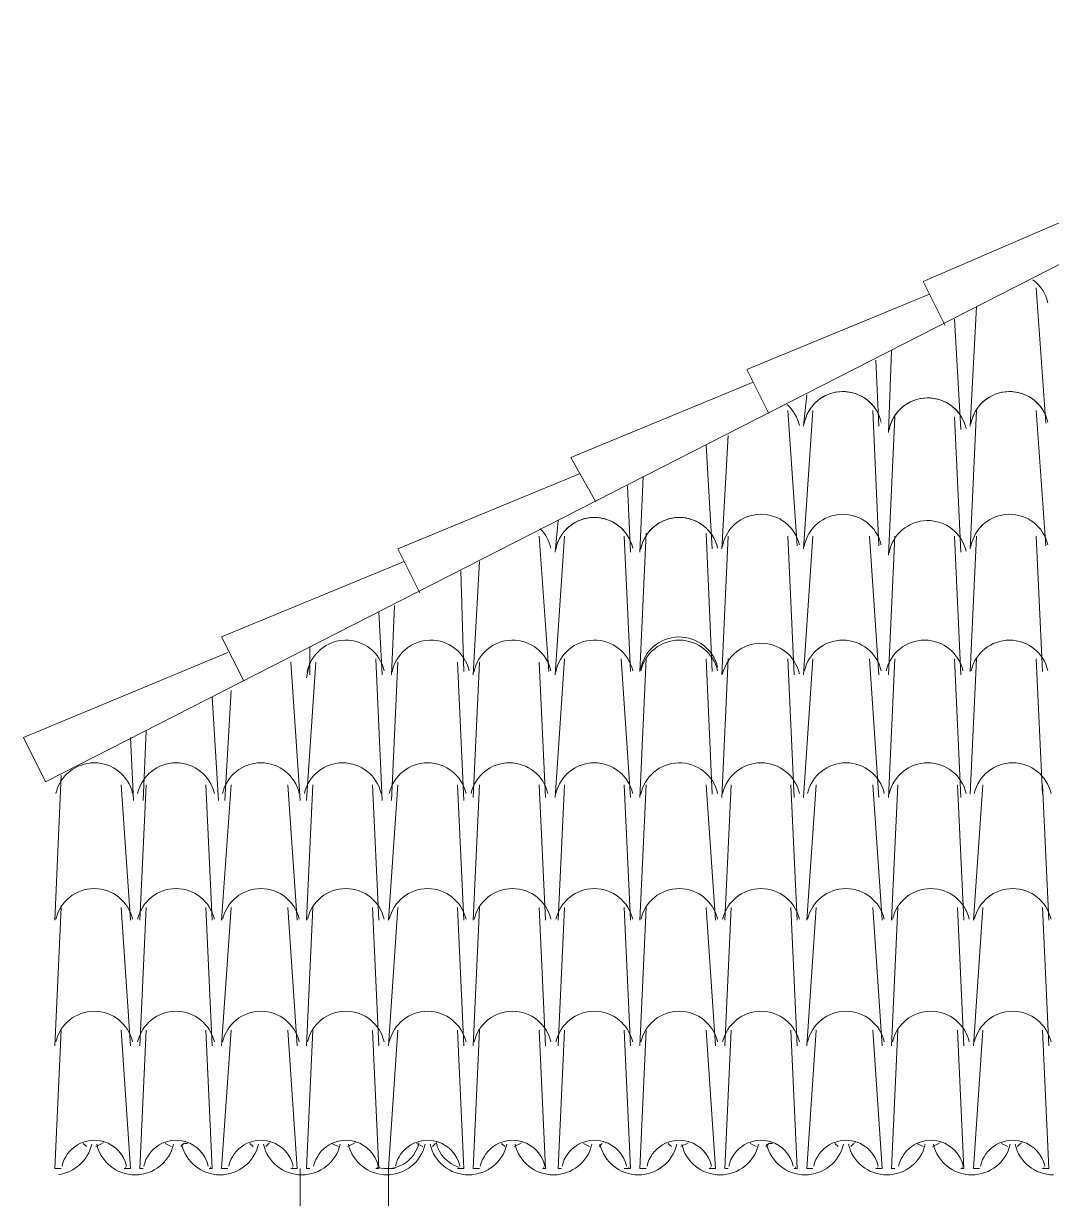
# Model space of a CAD drawing. Header units: millimetres. Extents: x -84160 to -61260, y -8771 to -3734.
# Drawn here: x -78106 to -76024, y -6146 to -3766 of the extents above; entities that cross this region are included whole.
import ezdxf

# ---------------------------------------------------------------- set-up
doc = ezdxf.new("R2010")
doc.units = ezdxf.units.MM
doc.layers.add('A-ALV-___-___-EXI', color=250, linetype='Continuous', lineweight=35)
doc.layers.add('A-COB-___-___-EXI', color=250, linetype='Continuous', lineweight=25)

msp = doc.modelspace()

# ---------------------------------------------------------------- linework, layer by layer
at = {"layer": 'A-ALV-___-___-EXI', "color": 28, "lineweight": 15, "flags": 128}
msp.add_lwpolyline([(-77367.2, -8270.7), (-77367.2, -6085.3), (-77348.1, -5804.9)], dxfattribs=at)
msp.add_lwpolyline([(-77545.6, -6085.3), (-77545.6, -8270.7)], close=True, dxfattribs=at)
at = {"layer": 'A-COB-___-___-EXI', "color": 28, "lineweight": 15}
for p, q in [((-76035.6, -4575.2), (-76054.7, -4301.2)), ((-76188.5, -4581.6), (-76175.7, -4339.5)), ((-76207.6, -4588), (-76220.3, -4365)), ((-76373.3, -4581.6), (-76379.6, -4447.8)), ((-76354.2, -4594.3), (-76347.8, -4428.7)), ((-76526.2, -4581.6), (-76519.8, -4517.9)), ((-76538.9, -4823.7), (-76558, -4549.7)), ((-76526.2, -4830.1), (-76507.1, -4549.7)), ((-76373.3, -4823.7), (-76386, -4549.7)), ((-76354.2, -4842.8), (-76341.4, -4562.5)), ((-76207.6, -4836.5), (-76220.3, -4562.5)), ((-76188.5, -4830.1), (-76175.7, -4549.7)), ((-76035.6, -4823.7), (-76054.7, -4549.7)), ((-76691.8, -4830.1), (-76679.1, -4600.7)), ((-76711, -4830.1), (-76723.7, -4619.8)), ((-76857.5, -4836.5), (-76851.1, -4683.5)), ((-76876.6, -4836.5), (-76883, -4702.7)), ((-77029.5, -4836.5), (-77023.2, -4772.7)), ((-77042.3, -5078.6), (-77061.4, -4804.6)), ((-77029.5, -5085), (-77010.4, -4804.6)), ((-76876.6, -5078.6), (-76889.4, -4804.6)), ((-76857.5, -5078.6), (-76844.8, -4798.2)), ((-76711, -5078.6), (-76723.7, -4798.2)), ((-76691.8, -5085), (-76679.1, -4804.6)), ((-76545.3, -5085), (-76558, -4804.6)), ((-76526.2, -5085), (-76507.1, -4804.6)), ((-76373.3, -5085), (-76392.4, -4804.6)), ((-76354.2, -5085), (-76341.4, -4804.6)), ((-76207.6, -5085), (-76220.3, -4804.6)), ((-76188.5, -5078.6), (-76175.7, -4804.6)), ((-76041.9, -5078.6), (-76054.7, -4804.6)), ((-77214.3, -5078.6), (-77220.7, -4874.7)), ((-77195.2, -5085), (-77182.5, -4855.6)), ((-77360.9, -5085), (-77354.5, -4944.8)), ((-77380, -5085), (-77386.4, -4957.5)), ((-77526.5, -5085), (-77526.5, -5027.6)), ((-77545.6, -5339.8), (-77564.8, -5059.5)), ((-77532.9, -5091.3), (-77526.5, -5059.5)), ((-77532.9, -5339.8), (-77513.8, -5059.5)), ((-77380, -5339.8), (-77392.7, -5053.1)), ((-77360.9, -5339.8), (-77348.1, -5059.5)), ((-77214.3, -5339.8), (-77227.1, -5059.5)), ((-77195.2, -5333.4), (-77182.5, -5059.5)), ((-77048.7, -5333.4), (-77061.4, -5059.5)), ((-77029.5, -5333.4), (-77010.4, -5053.1)), ((-76876.6, -5333.4), (-76895.7, -5053.1)), ((-76857.5, -5333.4), (-76844.8, -5053.1)), ((-76711, -5327.1), (-76723.7, -5053.1)), ((-76691.8, -5333.4), (-76679.1, -5053.1)), ((-76545.3, -5333.4), (-76558, -5053.1)), ((-76526.2, -5333.4), (-76507.1, -5053.1)), ((-76373.3, -5333.4), (-76392.4, -5053.1)), ((-76354.2, -5333.4), (-76341.4, -5053.1)), ((-76207.6, -5333.4), (-76220.3, -5053.1)), ((-76188.5, -5327.1), (-76175.7, -5053.1)), ((-76041.9, -5327.1), (-76054.7, -5053.1)), ((-77711.3, -5339.8), (-77724, -5129.6)), ((-77698.6, -5339.8), (-77685.8, -5116.8)), ((-77864.2, -5339.8), (-77857.8, -5199.6)), ((-77883.3, -5339.8), (-77889.7, -5212.4)), ((-78042.6, -5581.9), (-78029.9, -5288.8)), ((-77889.7, -5581.9), (-77908.8, -5308)), ((-77870.6, -5581.9), (-77857.8, -5308)), ((-77724, -5581.9), (-77736.8, -5308)), ((-77704.9, -5581.9), (-77685.8, -5308)), ((-77552, -5581.9), (-77571.1, -5308)), ((-77532.9, -5581.9), (-77520.2, -5308)), ((-77386.4, -5581.9), (-77399.1, -5308)), ((-77367.2, -5581.9), (-77348.1, -5308)), ((-77214.3, -5581.9), (-77227.1, -5308)), ((-77195.2, -5581.9), (-77182.5, -5308)), ((-77048.7, -5581.9), (-77061.4, -5308)), ((-77023.2, -5581.9), (-77010.4, -5308)), ((-76876.6, -5581.9), (-76889.4, -5308)), ((-76857.5, -5581.9), (-76844.8, -5308)), ((-76704.6, -5581.9), (-76723.7, -5308)), ((-76685.5, -5581.9), (-76672.7, -5308)), ((-76538.9, -5581.9), (-76551.7, -5308)), ((-76519.8, -5581.9), (-76500.7, -5308)), ((-76366.9, -5581.9), (-76386, -5308)), ((-76347.8, -5581.9), (-76335, -5308)), ((-76201.2, -5581.9), (-76214, -5308)), ((-76182.1, -5581.9), (-76163, -5308)), ((-76029.2, -5581.9), (-76041.9, -5308)), ((-78042.6, -5836.8), (-78029.9, -5556.4)), ((-77889.7, -5836.8), (-77908.8, -5556.4)), ((-77870.6, -5836.8), (-77857.8, -5556.4)), ((-77724, -5836.8), (-77736.8, -5556.4)), ((-77704.9, -5836.8), (-77685.8, -5556.4)), ((-77552, -5836.8), (-77571.1, -5556.4)), ((-77532.9, -5836.8), (-77520.2, -5556.4)), ((-77386.4, -5836.8), (-77399.1, -5556.4)), ((-77367.2, -5836.8), (-77348.1, -5556.4)), ((-77214.3, -5836.8), (-77227.1, -5556.4)), ((-77195.2, -5836.8), (-77182.5, -5556.4)), ((-77048.7, -5836.8), (-77061.4, -5556.4)), ((-77023.2, -5836.8), (-77010.4, -5556.4)), ((-76876.6, -5836.8), (-76889.4, -5556.4)), ((-76857.5, -5836.8), (-76844.8, -5556.4)), ((-76704.6, -5836.8), (-76723.7, -5556.4)), ((-76685.5, -5836.8), (-76672.7, -5556.4)), ((-76538.9, -5836.8), (-76551.7, -5556.4)), ((-76519.8, -5836.8), (-76500.7, -5556.4)), ((-76366.9, -5836.8), (-76386, -5556.4)), ((-76347.8, -5836.8), (-76335, -5556.4)), ((-76201.2, -5836.8), (-76214, -5556.4)), ((-76182.1, -5836.8), (-76163, -5556.4)), ((-76029.2, -5836.8), (-76041.9, -5556.4)), ((-77978.9, -6040.7), (-77985.3, -6034.3)), ((-77947.1, -6034.3), (-77959.8, -6040.7)), ((-77806.9, -6040.7), (-77819.6, -6034.3)), ((-77641.2, -6040.7), (-77647.6, -6034.3)), ((-77609.4, -6034.3), (-77615.7, -6040.7)), ((-77469.2, -6040.7), (-77481.9, -6034.3)), ((-77437.3, -6034.3), (-77450.1, -6040.7)), ((-77297.1, -6040.7), (-77309.9, -6034.3)), ((-77271.7, -6034.3), (-77278, -6040.7)), ((-77131.5, -6040.7), (-77137.9, -6034.3)), ((-77099.6, -6034.3), (-77112.4, -6040.7)), ((-76959.5, -6040.7), (-76972.2, -6034.3)), ((-76934, -6034.3), (-76940.3, -6040.7)), ((-76793.8, -6040.7), (-76800.2, -6034.3)), ((-76761.9, -6034.3), (-76774.7, -6040.7)), ((-76621.8, -6040.7), (-76634.5, -6034.3)), ((-76456.1, -6040.7), (-76462.5, -6034.3)), ((-76424.2, -6034.3), (-76430.6, -6040.7)), ((-76284.1, -6040.7), (-76296.8, -6034.3)), ((-76252.2, -6034.3), (-76264.9, -6040.7)), ((-76112, -6040.7), (-76124.8, -6034.3)), ((-76086.5, -6034.3), (-76092.9, -6040.7)), ((-77367.2, -6085.3), (-77354.5, -6085.3))]:
    msp.add_line(p, q, dxfattribs=at)
at = {"layer": 'A-COB-___-___-EXI', "color": 28, "lineweight": 15, "flags": 128}
for points in [[(-75532.2, -4014.5), (-75576.8, -3925.3), (-75207.3, -3766), (-75175.4, -3829.7), (-78061.7, -5301.6), (-78106.3, -5212.4), (-77692.2, -5040.3)], [(-76239.5, -4377.7), (-76284.1, -4288.5), (-75914.5, -4129.2)], [(-76596.3, -4556.1), (-76640.9, -4466.9), (-76271.3, -4314)], [(-76946.7, -4734.5), (-76997.7, -4645.3), (-76628.1, -4492.4)], [(-77303.5, -4919.3), (-77348.1, -4830.1), (-76978.6, -4677.2)], [(-77660.3, -5097.7), (-77704.9, -5008.5), (-77335.4, -4855.6)], [(-78029.9, -6085.3), (-78042.6, -6085.3), (-78029.9, -5804.9)], [(-77902.4, -6085.3), (-77889.7, -6085.3), (-77908.8, -5804.9)], [(-77864.2, -6085.3), (-77870.6, -6085.3), (-77857.8, -5804.9)], [(-77730.4, -6085.3), (-77724, -6085.3), (-77736.8, -5804.9)], [(-77692.2, -6085.3), (-77704.9, -6085.3), (-77685.8, -5804.9)], [(-77564.8, -6085.3), (-77552, -6085.3), (-77571.1, -5804.9)], [(-77526.5, -6085.3), (-77532.9, -6085.3), (-77520.2, -5804.9)], [(-77392.7, -6085.3), (-77386.4, -6085.3), (-77399.1, -5804.9)], [(-77227.1, -5804.9), (-77214.3, -6085.3), (-77220.7, -6085.3), (-77227.1, -6085.3)], [(-77182.5, -6085.3), (-77195.2, -6085.3), (-77182.5, -5804.9)], [(-77055, -6085.3), (-77048.7, -6085.3), (-77061.4, -5804.9)], [(-77016.8, -6085.3), (-77023.2, -6085.3), (-77010.4, -5804.9)], [(-76889.4, -5804.9), (-76876.6, -6085.3), (-76883, -6085.3), (-76889.4, -6085.3)], [(-76844.8, -6085.3), (-76857.5, -6085.3), (-76844.8, -5804.9)], [(-76717.3, -6085.3), (-76704.6, -6085.3), (-76723.7, -5804.9)], [(-76679.1, -6085.3), (-76685.5, -6085.3), (-76672.7, -5804.9)], [(-76545.3, -6085.3), (-76538.9, -6085.3), (-76551.7, -5804.9)], [(-76507.1, -6085.3), (-76519.8, -6085.3), (-76500.7, -5804.9)], [(-76379.6, -6085.3), (-76366.9, -6085.3), (-76386, -5804.9)], [(-76341.4, -6085.3), (-76347.8, -6085.3), (-76335, -5804.9)], [(-76207.6, -6085.3), (-76201.2, -6085.3), (-76214, -5804.9)], [(-76169.4, -6085.3), (-76182.1, -6085.3), (-76163, -5804.9)], [(-76041.9, -5804.9), (-76029.2, -6085.3), (-76035.6, -6085.3), (-76041.9, -6085.3)], [(-77775, -6034.3), (-77781.4, -6034.3), (-77787.8, -6040.7)], [(-76589.9, -6034.3), (-76596.3, -6034.3), (-76602.6, -6040.7)]]:
    msp.add_lwpolyline(points, dxfattribs=at)
at = {"layer": 'A-COB-___-___-EXI', "color": 18, "lineweight": 9}
for points in [[(-76031.2, -4331.5), (-76035.4, -4312.9), (-76046.1, -4296.4), (-76061.6, -4285)], [(-76448.2, -4511.5), (-76486, -4512.3), (-76517.9, -4539.5), (-76524.9, -4576.6)], [(-76446.5, -4511.5), (-76483.9, -4511.5), (-76516.1, -4537.3), (-76524.3, -4573.6)], [(-76368.9, -4573.4), (-76377.3, -4536.6), (-76410.4, -4510.8), (-76448.2, -4511.5)], [(-76368.9, -4573.6), (-76377, -4537.3), (-76409.3, -4511.5), (-76446.5, -4511.5)], [(-76110.5, -4511.5), (-76148.3, -4512.3), (-76180.2, -4539.5), (-76187.2, -4576.6)], [(-76108.8, -4511.5), (-76146.2, -4511.5), (-76178.4, -4537.3), (-76186.6, -4573.6)], [(-76031.2, -4573.4), (-76039.6, -4536.6), (-76072.7, -4510.8), (-76110.5, -4511.5)], [(-76031.2, -4573.6), (-76039.3, -4537.3), (-76071.6, -4511.5), (-76108.8, -4511.5)], [(-76534.5, -4580), (-76538.2, -4563.8), (-76546.9, -4548.9), (-76559.4, -4537.9)], [(-76276.2, -4524.3), (-76313.9, -4525), (-76345.9, -4552.2), (-76352.9, -4589.4)], [(-76274.5, -4524.3), (-76311.8, -4524.3), (-76344.1, -4550), (-76352.3, -4586.4)], [(-76196.8, -4586.2), (-76205.3, -4549.3), (-76238.4, -4523.6), (-76276.2, -4524.3)], [(-76196.8, -4586.4), (-76205, -4550), (-76237.3, -4524.3), (-76274.5, -4524.3)], [(-76534.5, -4821.9), (-76543, -4785.1), (-76576.1, -4759.3), (-76613.9, -4760)], [(-76368.9, -4821.9), (-76377.3, -4785.1), (-76410.4, -4759.3), (-76448.2, -4760)], [(-76031.2, -4821.9), (-76039.6, -4785.1), (-76072.7, -4759.3), (-76110.5, -4760)], [(-76951.6, -4766.4), (-76989.3, -4767.2), (-77021.3, -4794.4), (-77028.2, -4831.5)], [(-76949.9, -4766.4), (-76987.2, -4766.4), (-77019.5, -4792.2), (-77027.7, -4828.5)], [(-76872.2, -4828.3), (-76880.7, -4791.5), (-76913.8, -4765.7), (-76951.6, -4766.4)], [(-76872.2, -4828.5), (-76880.4, -4792.2), (-76912.7, -4766.4), (-76949.9, -4766.4)], [(-76779.5, -4766.4), (-76817.3, -4767.2), (-76849.2, -4794.4), (-76856.2, -4831.5)], [(-76777.9, -4766.4), (-76815.2, -4766.4), (-76847.5, -4792.2), (-76855.6, -4828.5)], [(-76700.2, -4828.3), (-76708.7, -4791.5), (-76741.7, -4765.7), (-76779.5, -4766.4)], [(-76700.2, -4828.5), (-76708.4, -4792.2), (-76740.6, -4766.4), (-76777.9, -4766.4)], [(-76613.9, -4760), (-76651.6, -4760.8), (-76683.6, -4788), (-76690.5, -4825.1)], [(-76448.2, -4760), (-76486, -4760.8), (-76517.9, -4788), (-76524.9, -4825.1)], [(-76276.2, -4772.7), (-76313.9, -4773.5), (-76345.9, -4800.7), (-76352.9, -4837.9)], [(-76196.8, -4834.7), (-76205.3, -4797.8), (-76238.4, -4772.1), (-76276.2, -4772.7)], [(-76110.5, -4760), (-76148.3, -4760.8), (-76180.2, -4788), (-76187.2, -4825.1)], [(-77037.9, -4828.5), (-77041.3, -4813.6), (-77048.9, -4799.9), (-77059.8, -4789.2)], [(-77454.9, -5014.9), (-77492.7, -5015.7), (-77524.6, -5042.8), (-77531.6, -5080)], [(-77375.6, -5076.8), (-77384.1, -5039.9), (-77417.1, -5014.2), (-77454.9, -5014.9)], [(-77282.9, -5014.9), (-77320.6, -5015.7), (-77352.6, -5042.8), (-77359.6, -5080)], [(-77203.6, -5076.8), (-77212, -5039.9), (-77245.1, -5014.2), (-77282.9, -5014.9)], [(-77117.2, -5014.9), (-77155, -5015.7), (-77186.9, -5042.8), (-77193.9, -5080)], [(-77037.9, -5076.8), (-77046.4, -5039.9), (-77079.4, -5014.2), (-77117.2, -5014.9)], [(-76951.6, -5014.9), (-76989.3, -5015.7), (-77021.3, -5042.8), (-77028.2, -5080)], [(-76872.2, -5076.8), (-76880.7, -5039.9), (-76913.8, -5014.2), (-76951.6, -5014.9)], [(-76779.5, -5008.5), (-76817.3, -5009.3), (-76849.2, -5036.5), (-76856.2, -5073.6)], [(-76777.9, -5014.9), (-76815.2, -5014.9), (-76847.5, -5040.7), (-76855.6, -5077)], [(-76700.2, -5070.4), (-76708.7, -5033.6), (-76741.7, -5007.8), (-76779.5, -5008.5)], [(-76700.2, -5077), (-76708.4, -5040.7), (-76740.6, -5014.9), (-76777.9, -5014.9)], [(-76612.2, -5021.2), (-76649.5, -5021.2), (-76681.8, -5047), (-76690, -5083.4)], [(-76534.5, -5083.4), (-76542.7, -5047), (-76575, -5021.2), (-76612.2, -5021.2)], [(-76446.5, -5014.9), (-76483.9, -5014.9), (-76516.1, -5040.7), (-76524.3, -5077)], [(-76368.9, -5077), (-76377, -5040.7), (-76409.3, -5014.9), (-76446.5, -5014.9)], [(-76280.9, -5014.9), (-76318.2, -5014.9), (-76350.5, -5040.7), (-76358.6, -5077)], [(-76203.2, -5077), (-76211.4, -5040.7), (-76243.6, -5014.9), (-76280.9, -5014.9)], [(-76108.8, -5014.9), (-76146.2, -5014.9), (-76178.4, -5040.7), (-76186.6, -5077)], [(-76031.2, -5077), (-76039.3, -5040.7), (-76071.6, -5014.9), (-76108.8, -5014.9)], [(-77963, -5263.4), (-78000.3, -5263.4), (-78032.6, -5289.1), (-78040.7, -5325.5)], [(-77885.3, -5325.5), (-77893.5, -5289.1), (-77925.7, -5263.4), (-77963, -5263.4)], [(-77797.3, -5263.4), (-77834.7, -5263.4), (-77866.9, -5289.1), (-77875.1, -5325.5)], [(-77719.7, -5325.5), (-77727.8, -5289.1), (-77760.1, -5263.4), (-77797.3, -5263.4)], [(-77625.3, -5263.4), (-77662.6, -5263.4), (-77694.9, -5289.1), (-77703, -5325.5)], [(-77547.6, -5325.5), (-77555.8, -5289.1), (-77588, -5263.4), (-77625.3, -5263.4)], [(-77459.6, -5263.4), (-77497, -5263.4), (-77529.2, -5289.1), (-77537.4, -5325.5)], [(-77382, -5325.5), (-77390.1, -5289.1), (-77422.4, -5263.4), (-77459.6, -5263.4)], [(-77287.6, -5263.4), (-77324.9, -5263.4), (-77357.2, -5289.1), (-77365.3, -5325.5)], [(-77209.9, -5325.5), (-77218.1, -5289.1), (-77250.4, -5263.4), (-77287.6, -5263.4)], [(-77121.9, -5263.4), (-77159.3, -5263.4), (-77191.5, -5289.1), (-77199.7, -5325.5)], [(-77044.3, -5325.5), (-77052.4, -5289.1), (-77084.7, -5263.4), (-77121.9, -5263.4)], [(-76949.9, -5263.4), (-76987.2, -5263.4), (-77019.5, -5289.1), (-77027.7, -5325.5)], [(-76872.2, -5325.5), (-76880.4, -5289.1), (-76912.7, -5263.4), (-76949.9, -5263.4)], [(-76779.5, -5263.4), (-76817.3, -5264.1), (-76849.2, -5291.3), (-76856.2, -5328.5)], [(-76700.2, -5325.3), (-76708.7, -5288.4), (-76741.7, -5262.7), (-76779.5, -5263.4)], [(-76612.2, -5263.4), (-76649.5, -5263.4), (-76681.8, -5289.1), (-76690, -5325.5)], [(-76534.5, -5325.5), (-76542.7, -5289.1), (-76575, -5263.4), (-76612.2, -5263.4)], [(-76440.2, -5263.4), (-76477.5, -5263.4), (-76509.8, -5289.1), (-76517.9, -5325.5)], [(-76362.5, -5325.5), (-76370.7, -5289.1), (-76402.9, -5263.4), (-76440.2, -5263.4)], [(-76274.5, -5263.4), (-76311.8, -5263.4), (-76344.1, -5289.1), (-76352.3, -5325.5)], [(-76196.8, -5325.5), (-76205, -5289.1), (-76237.3, -5263.4), (-76274.5, -5263.4)], [(-76102.5, -5263.4), (-76139.8, -5263.4), (-76172.1, -5289.1), (-76180.2, -5325.5)], [(-76024.8, -5325.5), (-76033, -5289.1), (-76065.2, -5263.4), (-76102.5, -5263.4)], [(-77963, -5518.2), (-78000.3, -5518.2), (-78032.6, -5544), (-78040.7, -5580.4)], [(-77885.3, -5580.4), (-77893.5, -5544), (-77925.7, -5518.2), (-77963, -5518.2)], [(-77797.3, -5518.2), (-77834.7, -5518.2), (-77866.9, -5544), (-77875.1, -5580.4)], [(-77719.7, -5580.4), (-77727.8, -5544), (-77760.1, -5518.2), (-77797.3, -5518.2)], [(-77625.3, -5518.2), (-77662.6, -5518.2), (-77694.9, -5544), (-77703, -5580.4)], [(-77547.6, -5580.4), (-77555.8, -5544), (-77588, -5518.2), (-77625.3, -5518.2)], [(-77453.3, -5518.2), (-77490.6, -5518.2), (-77522.9, -5544), (-77531, -5580.4)], [(-77375.6, -5580.4), (-77383.7, -5544), (-77416, -5518.2), (-77453.3, -5518.2)], [(-77287.6, -5518.2), (-77324.9, -5518.2), (-77357.2, -5544), (-77365.3, -5580.4)], [(-77209.9, -5580.4), (-77218.1, -5544), (-77250.4, -5518.2), (-77287.6, -5518.2)], [(-77115.6, -5518.2), (-77152.9, -5518.2), (-77185.2, -5544), (-77193.3, -5580.4)], [(-77037.9, -5580.4), (-77046.1, -5544), (-77078.3, -5518.2), (-77115.6, -5518.2)], [(-76949.9, -5518.2), (-76987.2, -5518.2), (-77019.5, -5544), (-77027.7, -5580.4)], [(-76872.2, -5580.4), (-76880.4, -5544), (-76912.7, -5518.2), (-76949.9, -5518.2)], [(-76777.9, -5518.2), (-76815.2, -5518.2), (-76847.5, -5544), (-76855.6, -5580.4)], [(-76700.2, -5580.4), (-76708.4, -5544), (-76740.6, -5518.2), (-76777.9, -5518.2)], [(-76612.2, -5518.2), (-76649.5, -5518.2), (-76681.8, -5544), (-76690, -5580.4)], [(-76534.5, -5580.4), (-76542.7, -5544), (-76575, -5518.2), (-76612.2, -5518.2)], [(-76440.2, -5518.2), (-76477.5, -5518.2), (-76509.8, -5544), (-76517.9, -5580.4)], [(-76362.5, -5580.4), (-76370.7, -5544), (-76402.9, -5518.2), (-76440.2, -5518.2)], [(-76268.1, -5518.2), (-76305.5, -5518.2), (-76337.7, -5544), (-76345.9, -5580.4)], [(-76190.5, -5580.4), (-76198.6, -5544), (-76230.9, -5518.2), (-76268.1, -5518.2)], [(-76102.5, -5518.2), (-76139.8, -5518.2), (-76172.1, -5544), (-76180.2, -5580.4)], [(-76024.8, -5580.4), (-76033, -5544), (-76065.2, -5518.2), (-76102.5, -5518.2)], [(-77963, -5766.7), (-78000.3, -5766.7), (-78032.6, -5792.5), (-78040.7, -5828.8)], [(-77885.3, -5828.8), (-77893.5, -5792.5), (-77925.7, -5766.7), (-77963, -5766.7)], [(-77797.3, -5766.7), (-77834.7, -5766.7), (-77866.9, -5792.5), (-77875.1, -5828.8)], [(-77719.7, -5828.8), (-77727.8, -5792.5), (-77760.1, -5766.7), (-77797.3, -5766.7)], [(-77625.3, -5766.7), (-77662.6, -5766.7), (-77694.9, -5792.5), (-77703, -5828.8)], [(-77547.6, -5828.8), (-77555.8, -5792.5), (-77588, -5766.7), (-77625.3, -5766.7)], [(-77453.3, -5766.7), (-77490.6, -5766.7), (-77522.9, -5792.5), (-77531, -5828.8)], [(-77375.6, -5828.8), (-77383.7, -5792.5), (-77416, -5766.7), (-77453.3, -5766.7)], [(-77287.6, -5766.7), (-77324.9, -5766.7), (-77357.2, -5792.5), (-77365.3, -5828.8)], [(-77209.9, -5828.8), (-77218.1, -5792.5), (-77250.4, -5766.7), (-77287.6, -5766.7)], [(-77115.6, -5766.7), (-77152.9, -5766.7), (-77185.2, -5792.5), (-77193.3, -5828.8)], [(-77037.9, -5828.8), (-77046.1, -5792.5), (-77078.3, -5766.7), (-77115.6, -5766.7)], [(-76949.9, -5766.7), (-76987.2, -5766.7), (-77019.5, -5792.5), (-77027.7, -5828.8)], [(-76872.2, -5828.8), (-76880.4, -5792.5), (-76912.7, -5766.7), (-76949.9, -5766.7)], [(-76777.9, -5766.7), (-76815.2, -5766.7), (-76847.5, -5792.5), (-76855.6, -5828.8)], [(-76700.2, -5828.8), (-76708.4, -5792.5), (-76740.6, -5766.7), (-76777.9, -5766.7)], [(-76612.2, -5766.7), (-76649.5, -5766.7), (-76681.8, -5792.5), (-76690, -5828.8)], [(-76534.5, -5828.8), (-76542.7, -5792.5), (-76575, -5766.7), (-76612.2, -5766.7)], [(-76440.2, -5766.7), (-76477.5, -5766.7), (-76509.8, -5792.5), (-76517.9, -5828.8)], [(-76362.5, -5828.8), (-76370.7, -5792.5), (-76402.9, -5766.7), (-76440.2, -5766.7)], [(-76268.1, -5766.7), (-76305.5, -5766.7), (-76337.7, -5792.5), (-76345.9, -5828.8)], [(-76190.5, -5828.8), (-76198.6, -5792.5), (-76230.9, -5766.7), (-76268.1, -5766.7)], [(-76102.5, -5766.7), (-76139.8, -5766.7), (-76172.1, -5792.5), (-76180.2, -5828.8)], [(-76024.8, -5828.8), (-76033, -5792.5), (-76065.2, -5766.7), (-76102.5, -5766.7)], [(-78035.5, -6097.3), (-78002.4, -6093.1), (-77975.4, -6068.5), (-77968.2, -6035.9)], [(-77996.9, -6037.2), (-78012.9, -6046.6), (-78024.2, -6062.1), (-78028.3, -6080.2)], [(-77944.3, -6030.6), (-77962, -6025.4), (-77981.1, -6027.8), (-77996.9, -6037.2)], [(-77957.9, -6035.9), (-77949.8, -6072.2), (-77917.5, -6098), (-77880.1, -6098)], [(-77945.5, -6033.1), (-77945.5, -6033.2), (-77945.4, -6033.4), (-77945.4, -6033.6)], [(-77943.2, -6030.9), (-77943.5, -6030.8), (-77943.9, -6030.7), (-77944.3, -6030.6)], [(-77897.9, -6079.6), (-77903.2, -6056.5), (-77920.5, -6038), (-77943.2, -6030.9)], [(-77880.1, -6098), (-77842.9, -6098), (-77810.6, -6072.2), (-77802.5, -6035.9)], [(-77831.3, -6037.2), (-77847.2, -6046.6), (-77858.5, -6062.1), (-77862.6, -6080.2)], [(-77778.6, -6030.6), (-77796.3, -6025.4), (-77815.4, -6027.8), (-77831.3, -6037.2)], [(-77785.9, -6035.9), (-77777.7, -6072.2), (-77745.5, -6098), (-77708.1, -6098)], [(-77777.5, -6030.9), (-77777.8, -6030.8), (-77778.2, -6030.7), (-77778.6, -6030.6)], [(-77732.2, -6079.6), (-77737.6, -6056.5), (-77754.8, -6038), (-77777.5, -6030.9)], [(-77773.4, -6033.1), (-77773.4, -6033.2), (-77773.3, -6033.4), (-77773.3, -6033.6)], [(-77708.1, -6098), (-77670.9, -6098), (-77638.6, -6072.2), (-77630.5, -6035.9)], [(-77659.2, -6037.2), (-77675.2, -6046.6), (-77686.5, -6062.1), (-77690.6, -6080.2)], [(-77606.6, -6030.6), (-77624.3, -6025.4), (-77643.4, -6027.8), (-77659.2, -6037.2)], [(-77620.2, -6035.9), (-77612.1, -6072.2), (-77579.8, -6098), (-77542.5, -6098)], [(-77607.8, -6033.1), (-77607.8, -6033.2), (-77607.7, -6033.4), (-77607.7, -6033.6)], [(-77605.5, -6030.9), (-77605.8, -6030.8), (-77606.2, -6030.7), (-77606.6, -6030.6)], [(-77560.2, -6079.6), (-77565.5, -6056.5), (-77582.8, -6038), (-77605.5, -6030.9)], [(-77542.5, -6098), (-77505.2, -6098), (-77473, -6072.2), (-77464.8, -6035.9)], [(-77487.2, -6037.2), (-77503.1, -6046.6), (-77514.5, -6062.1), (-77518.6, -6080.2)], [(-77434.5, -6030.6), (-77452.3, -6025.4), (-77471.4, -6027.8), (-77487.2, -6037.2)], [(-77448.2, -6035.9), (-77440, -6072.2), (-77407.8, -6098), (-77370.4, -6098)], [(-77435.7, -6033.1), (-77435.7, -6033.2), (-77435.6, -6033.4), (-77435.6, -6033.6)], [(-77433.4, -6030.9), (-77433.7, -6030.8), (-77434.1, -6030.7), (-77434.5, -6030.6)], [(-77388.1, -6079.6), (-77393.5, -6056.5), (-77410.7, -6038), (-77433.4, -6030.9)], [(-77370.4, -6098), (-77333.2, -6098), (-77300.9, -6072.2), (-77292.8, -6035.9)], [(-77321.5, -6037.2), (-77337.5, -6046.6), (-77348.8, -6062.1), (-77352.9, -6080.2)], [(-77336.5, -6076), (-77320.5, -6066.7), (-77309.2, -6051.1), (-77305.2, -6033.1)], [(-77268.9, -6030.6), (-77286.6, -6025.4), (-77305.7, -6027.8), (-77321.5, -6037.2)], [(-77282.5, -6035.9), (-77274.4, -6072.2), (-77242.1, -6098), (-77204.8, -6098)], [(-77270.1, -6033.1), (-77270.1, -6033.2), (-77270, -6033.4), (-77270, -6033.6)], [(-77270, -6033.6), (-77264.5, -6056.7), (-77247.4, -6075.2), (-77224.7, -6082.3)], [(-77267.8, -6030.9), (-77268.1, -6030.8), (-77268.5, -6030.7), (-77268.9, -6030.6)], [(-77222.5, -6079.6), (-77227.9, -6056.5), (-77245.1, -6038), (-77267.8, -6030.9)], [(-77204.8, -6098), (-77167.5, -6098), (-77135.3, -6072.2), (-77127.1, -6035.9)], [(-77149.5, -6037.2), (-77165.4, -6046.6), (-77176.8, -6062.1), (-77180.9, -6080.2)], [(-77096.9, -6030.6), (-77114.6, -6025.4), (-77133.7, -6027.8), (-77149.5, -6037.2)], [(-77110.5, -6035.9), (-77102.3, -6072.2), (-77070.1, -6098), (-77032.7, -6098)], [(-77098, -6033.1), (-77098, -6033.2), (-77097.9, -6033.4), (-77097.9, -6033.6)], [(-77095.8, -6030.9), (-77096, -6030.8), (-77096.4, -6030.7), (-77096.9, -6030.6)], [(-77050.4, -6079.6), (-77055.8, -6056.5), (-77073, -6038), (-77095.8, -6030.9)], [(-77032.7, -6098), (-76995.5, -6098), (-76963.2, -6072.2), (-76955.1, -6035.9)], [(-76983.8, -6037.2), (-76999.8, -6046.6), (-77011.1, -6062.1), (-77015.2, -6080.2)], [(-76931.2, -6030.6), (-76948.9, -6025.4), (-76968, -6027.8), (-76983.8, -6037.2)], [(-76938.5, -6035.9), (-76930.3, -6072.2), (-76898, -6098), (-76860.7, -6098)], [(-76930.1, -6030.9), (-76930.4, -6030.8), (-76930.8, -6030.7), (-76931.2, -6030.6)], [(-76884.8, -6079.6), (-76890.2, -6056.5), (-76907.4, -6038), (-76930.1, -6030.9)], [(-76926, -6033.1), (-76926, -6033.2), (-76925.9, -6033.4), (-76925.9, -6033.6)], [(-76860.7, -6098), (-76823.5, -6098), (-76791.2, -6072.2), (-76783, -6035.9)], [(-76811.8, -6037.2), (-76827.7, -6046.6), (-76839.1, -6062.1), (-76843.2, -6080.2)], [(-76759.2, -6030.6), (-76776.9, -6025.4), (-76796, -6027.8), (-76811.8, -6037.2)], [(-76772.8, -6035.9), (-76764.6, -6072.2), (-76732.4, -6098), (-76695, -6098)], [(-76760.4, -6033.1), (-76760.4, -6033.2), (-76760.3, -6033.4), (-76760.3, -6033.6)], [(-76758.1, -6030.9), (-76758.3, -6030.8), (-76758.7, -6030.7), (-76759.2, -6030.6)], [(-76712.7, -6079.6), (-76718.1, -6056.5), (-76735.4, -6038), (-76758.1, -6030.9)], [(-76695, -6098), (-76657.8, -6098), (-76625.5, -6072.2), (-76617.4, -6035.9)], [(-76646.1, -6037.2), (-76662.1, -6046.6), (-76673.4, -6062.1), (-76677.5, -6080.2)], [(-76593.5, -6030.6), (-76611.2, -6025.4), (-76630.3, -6027.8), (-76646.1, -6037.2)], [(-76600.8, -6035.9), (-76592.6, -6072.2), (-76560.3, -6098), (-76523, -6098)], [(-76592.4, -6030.9), (-76592.7, -6030.8), (-76593.1, -6030.7), (-76593.5, -6030.6)], [(-76547.1, -6079.6), (-76552.5, -6056.5), (-76569.7, -6038), (-76592.4, -6030.9)], [(-76588.3, -6033.1), (-76588.3, -6033.2), (-76588.2, -6033.4), (-76588.2, -6033.6)], [(-76523, -6098), (-76485.8, -6098), (-76453.5, -6072.2), (-76445.3, -6035.9)], [(-76474.1, -6037.2), (-76490, -6046.6), (-76501.4, -6062.1), (-76505.5, -6080.2)], [(-76421.5, -6030.6), (-76439.2, -6025.4), (-76458.3, -6027.8), (-76474.1, -6037.2)], [(-76435.1, -6035.9), (-76426.9, -6072.2), (-76394.7, -6098), (-76357.3, -6098)], [(-76422.7, -6033.1), (-76422.7, -6033.2), (-76422.6, -6033.4), (-76422.6, -6033.6)], [(-76420.4, -6030.9), (-76420.6, -6030.8), (-76421.1, -6030.7), (-76421.5, -6030.6)], [(-76375, -6079.6), (-76380.4, -6056.5), (-76397.7, -6038), (-76420.4, -6030.9)], [(-76357.3, -6098), (-76320.1, -6098), (-76287.8, -6072.2), (-76279.7, -6035.9)], [(-76302.1, -6037.2), (-76318, -6046.6), (-76329.4, -6062.1), (-76333.5, -6080.2)], [(-76249.4, -6030.6), (-76267.1, -6025.4), (-76286.3, -6027.8), (-76302.1, -6037.2)], [(-76263.1, -6035.9), (-76254.9, -6072.2), (-76222.6, -6098), (-76185.3, -6098)], [(-76250.6, -6033.1), (-76250.6, -6033.2), (-76250.5, -6033.4), (-76250.5, -6033.6)], [(-76248.3, -6030.9), (-76248.6, -6030.8), (-76249, -6030.7), (-76249.4, -6030.6)], [(-76203, -6079.6), (-76208.4, -6056.5), (-76225.6, -6038), (-76248.3, -6030.9)], [(-76185.3, -6098), (-76148.1, -6098), (-76115.8, -6072.2), (-76107.6, -6035.9)], [(-76136.4, -6037.2), (-76152.3, -6046.6), (-76163.7, -6062.1), (-76167.8, -6080.2)], [(-76083.8, -6030.6), (-76101.5, -6025.4), (-76120.6, -6027.8), (-76136.4, -6037.2)], [(-76097.4, -6035.9), (-76089.2, -6072.2), (-76057, -6098), (-76019.6, -6098)], [(-76085, -6033.1), (-76085, -6033.2), (-76084.9, -6033.4), (-76084.9, -6033.6)], [(-76082.7, -6030.9), (-76083, -6030.8), (-76083.4, -6030.7), (-76083.8, -6030.6)], [(-76037.4, -6079.6), (-76042.7, -6056.5), (-76060, -6038), (-76082.7, -6030.9)], [(-77900.1, -6082.3), (-77899.7, -6082.4), (-77899.4, -6082.5), (-77899, -6082.6)], [(-77897.8, -6080.2), (-77897.8, -6080), (-77897.9, -6079.8), (-77897.9, -6079.6)], [(-77732.1, -6080.2), (-77732.1, -6080), (-77732.2, -6079.8), (-77732.2, -6079.6)], [(-77728, -6082.3), (-77727.6, -6082.4), (-77727.3, -6082.5), (-77726.9, -6082.6)], [(-77562.4, -6082.3), (-77562, -6082.4), (-77561.7, -6082.5), (-77561.3, -6082.6)], [(-77560.1, -6080.2), (-77560.1, -6080), (-77560.2, -6079.8), (-77560.2, -6079.6)], [(-77390.3, -6082.3), (-77389.9, -6082.4), (-77389.6, -6082.5), (-77389.2, -6082.6)], [(-77389.2, -6082.6), (-77371.5, -6087.8), (-77352.4, -6085.4), (-77336.5, -6076)], [(-77388, -6080.2), (-77388, -6080), (-77388.1, -6079.8), (-77388.1, -6079.6)], [(-77224.7, -6082.3), (-77224.3, -6082.4), (-77224, -6082.5), (-77223.6, -6082.6)], [(-77222.4, -6080.2), (-77222.4, -6080), (-77222.5, -6079.8), (-77222.5, -6079.6)], [(-77052.6, -6082.3), (-77052.2, -6082.4), (-77051.9, -6082.5), (-77051.5, -6082.6)], [(-77050.3, -6080.2), (-77050.3, -6080), (-77050.4, -6079.8), (-77050.4, -6079.6)], [(-76884.7, -6080.2), (-76884.7, -6080), (-76884.8, -6079.8), (-76884.8, -6079.6)], [(-76880.6, -6082.3), (-76880.2, -6082.4), (-76879.9, -6082.5), (-76879.5, -6082.6)], [(-76714.9, -6082.3), (-76714.6, -6082.4), (-76714.2, -6082.5), (-76713.8, -6082.6)], [(-76712.6, -6080.2), (-76712.6, -6080), (-76712.7, -6079.8), (-76712.7, -6079.6)], [(-76547, -6080.2), (-76547, -6080), (-76547.1, -6079.8), (-76547.1, -6079.6)], [(-76542.9, -6082.3), (-76542.5, -6082.4), (-76542.2, -6082.5), (-76541.8, -6082.6)], [(-76377.2, -6082.3), (-76376.9, -6082.4), (-76376.6, -6082.5), (-76376.1, -6082.6)], [(-76374.9, -6080.2), (-76374.9, -6080), (-76375, -6079.8), (-76375, -6079.6)], [(-76205.2, -6082.3), (-76204.8, -6082.4), (-76204.5, -6082.5), (-76204.1, -6082.6)], [(-76202.9, -6080.2), (-76202.9, -6080), (-76203, -6079.8), (-76203, -6079.6)], [(-76039.5, -6082.3), (-76039.2, -6082.4), (-76038.9, -6082.5), (-76038.5, -6082.6)], [(-76037.3, -6080.2), (-76037.3, -6080), (-76037.4, -6079.8), (-76037.4, -6079.6)]]:
    msp.add_open_spline(points, degree=3, dxfattribs=at)

doc.saveas('drawing.dxf')
